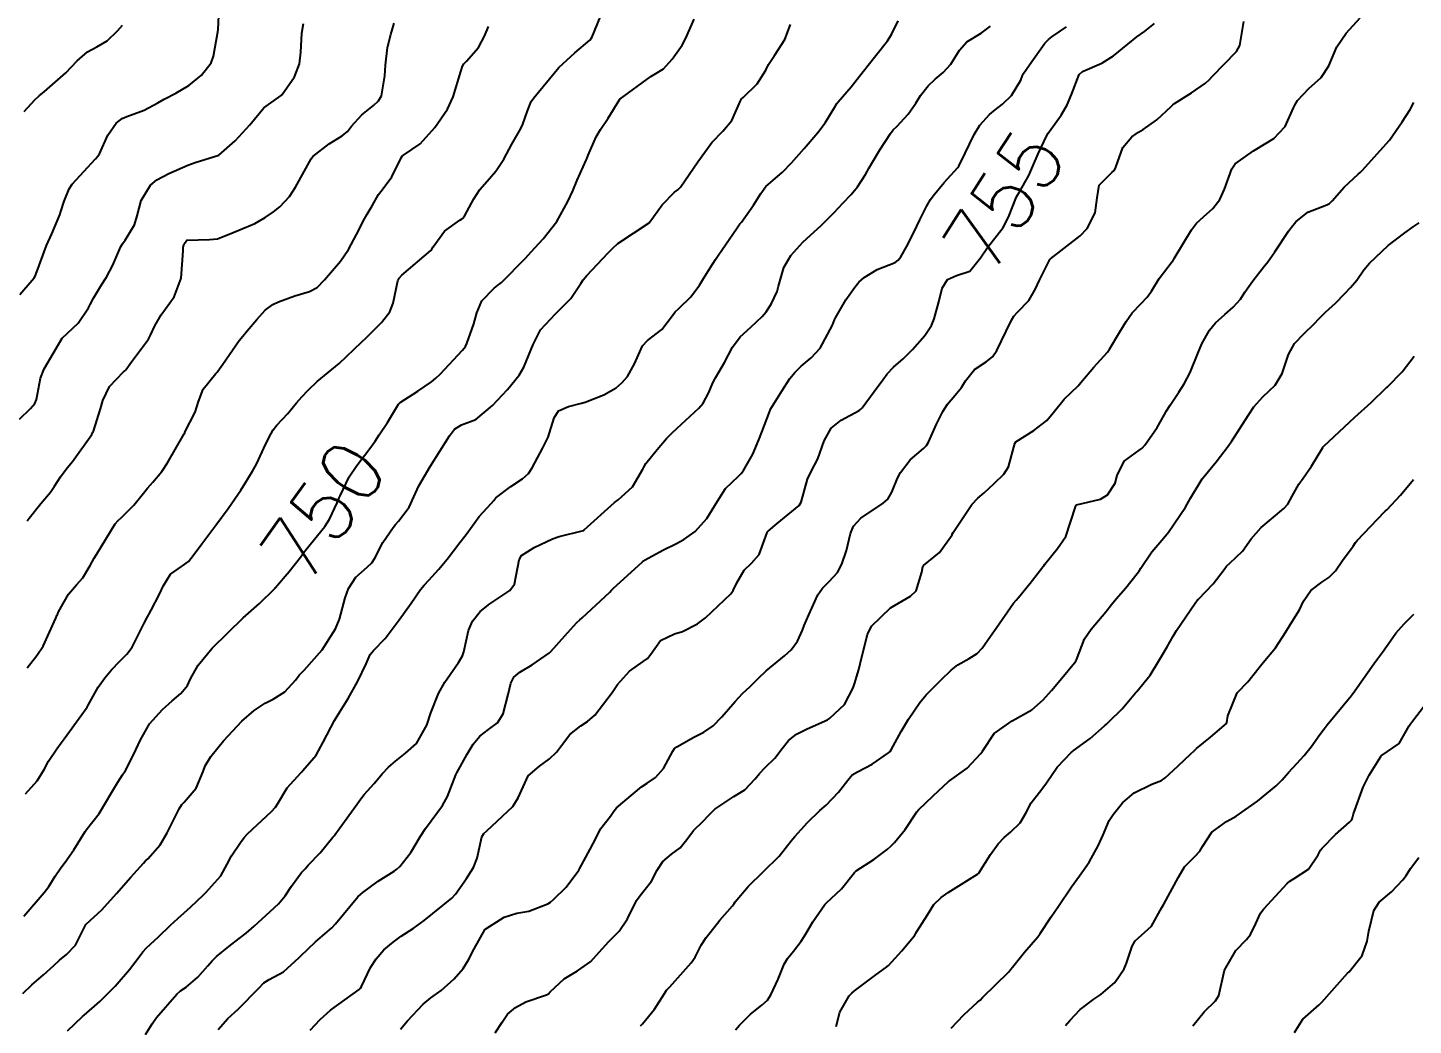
# Model space of a CAD drawing. Header units: metres. Extents: x 318500 to 325275, y 7408834 to 7428799.
# Drawn here: x 321804.4 to 321894.4, y 7416047.2 to 7416112 of the extents above; entities that cross this region are included whole.
import ezdxf
from ezdxf.enums import TextEntityAlignment as Align

# ---------------------------------------------------------------- set-up
doc = ezdxf.new("R2010")
doc.units = ezdxf.units.M
doc.header["$MEASUREMENT"] = 0
for name, color, linetype in [('Cotas', 45, 'Continuous'), ('Curvas de Nivel 1m', 11, 'Continuous'), ('Curvas de Nivel 5m', 15, 'Continuous')]:
    doc.layers.add(name, color=color, linetype=linetype)
doc.styles.add('Style-STANDARD', font='STANDARD.shx')

msp = doc.modelspace()

# ---------------------------------------------------------------- linework, layer by layer
at = {"layer": 'Curvas de Nivel 1m', "flags": 128}
for points, elevation in [([(321804.226, 7416062.258), (321804.998, 7416063.089), (321805.44, 7416063.842), (321805.721, 7416064.375), (321806.27, 7416065.18), (321806.547, 7416065.555), (321806.741, 7416065.823), (321807.884, 7416067.395), (321808.178, 7416067.802), (321808.228, 7416067.874), (321808.303, 7416068.002), (321808.947, 7416069.168), (321809.375, 7416069.79), (321809.815, 7416070.308), (321810.346, 7416070.846), (321810.816, 7416071.31), (321811.152, 7416071.768), (321811.948, 7416073.329), (321812.156, 7416073.753), (321812.236, 7416073.898), (321812.386, 7416074.177), (321812.929, 7416075.216), (321813.174, 7416075.739), (321813.64, 7416076.514), (321814.43, 7416077.059), (321814.81, 7416077.34), (321815.112, 7416077.713), (321815.679, 7416078.476), (321816.458, 7416079.524), (321816.593, 7416079.698), (321817.395, 7416080.768), (321818.021, 7416081.677), (321818.211, 7416081.958), (321818.501, 7416082.413), (321818.979, 7416083.197), (321819.232, 7416083.659), (321819.845, 7416084.962), (321820.188, 7416085.645), (321820.317, 7416085.87), (321820.548, 7416086.173), (321821.263, 7416086.93), (321821.84, 7416087.627), (321822.171, 7416088.029), (321822.583, 7416088.462), (321823.176, 7416089.027), (321823.887, 7416089.601), (321824.606, 7416090.196), (321826.057, 7416091.568), (321826.347, 7416091.841), (321826.628, 7416092.101), (321827.349, 7416092.843), (321827.889, 7416093.548), (321828.11, 7416094.094), (321828.406, 7416095.543), (321828.497, 7416095.727), (321828.684, 7416095.918), (321830.548, 7416097.512), (321830.616, 7416097.596), (321830.704, 7416097.76), (321831.454, 7416098.764), (321832.447, 7416099.484), (321832.614, 7416099.599), (321832.734, 7416099.757), (321833.346, 7416100.879), (321833.737, 7416101.47), (321834.214, 7416102.017), (321834.772, 7416102.671), (321835.29, 7416103.452), (321835.828, 7416104.411), (321836.398, 7416105.436), (321836.526, 7416105.723), (321836.827, 7416106.581), (321837.082, 7416107.181), (321837.236, 7416107.424), (321838.86, 7416109.4), (321839.916, 7416110.348), (321840.887, 7416111.18), (321840.978, 7416111.289), (321841.027, 7416111.378), (321841.582, 7416112.698)], 749), ([(321806.961, 7416046.881), (321807.936, 7416047.802), (321808.041, 7416047.893), (321809.07, 7416048.77), (321810.06, 7416049.78), (321810.985, 7416050.858), (321811.682, 7416051.756), (321811.856, 7416051.991), (321812.098, 7416052.255), (321812.873, 7416052.975), (321813.651, 7416053.727), (321814.124, 7416054.162), (321814.949, 7416054.895), (321815.804, 7416055.703), (321815.97, 7416055.875), (321816.145, 7416056.063), (321816.913, 7416056.934), (321817.337, 7416057.682), (321817.622, 7416058.234), (321818.191, 7416059.086), (321818.438, 7416059.425), (321818.652, 7416059.663), (321820.215, 7416061.11), (321820.466, 7416061.389), (321820.615, 7416061.636), (321821.221, 7416062.645), (321822.11, 7416063.621), (321822.18, 7416063.692), (321822.252, 7416063.76), (321823.109, 7416064.766), (321823.557, 7416065.601), (321824.294, 7416067.008), (321824.656, 7416067.585), (321825.184, 7416068.448), (321825.817, 7416069.568), (321826.347, 7416070.697), (321826.622, 7416071.292), (321826.841, 7416071.555), (321827.589, 7416072.327), (321828.378, 7416073.375), (321828.494, 7416073.538), (321829.286, 7416074.637), (321829.888, 7416075.518), (321830.121, 7416075.808), (321830.419, 7416076.119), (321831.083, 7416076.847), (321831.61, 7416077.492), (321832.451, 7416078.578), (321832.855, 7416079.077), (321833.131, 7416079.473), (321833.687, 7416080.253), (321834.485, 7416081.103), (321834.644, 7416081.301), (321834.787, 7416081.456), (321835.743, 7416082.2), (321836.509, 7416082.692), (321836.901, 7416083.037), (321837.136, 7416083.421), (321837.833, 7416084.71), (321838.179, 7416085.405), (321838.271, 7416085.677), (321838.559, 7416086.665), (321838.844, 7416087.12), (321839.496, 7416087.391), (321840.35, 7416087.606), (321840.574, 7416087.675), (321841.785, 7416088.159), (321842.589, 7416088.605), (321842.991, 7416088.947), (321843.322, 7416089.339), (321843.778, 7416090.167), (321844.313, 7416091.325), (321844.634, 7416091.68), (321845.549, 7416092.402), (321846.246, 7416093.304), (321846.426, 7416093.529), (321846.657, 7416093.747), (321847.446, 7416094.51), (321848.008, 7416095.28), (321848.265, 7416095.698), (321848.697, 7416096.386), (321849.043, 7416096.927), (321849.265, 7416097.262), (321850.403, 7416098.921), (321850.635, 7416099.241), (321850.677, 7416099.294), (321850.732, 7416099.363), (321851.522, 7416100.459), (321851.993, 7416101.228), (321852.32, 7416101.671), (321852.773, 7416102.071), (321853.395, 7416102.597), (321853.985, 7416103.202), (321854.799, 7416104.139), (321855.694, 7416105.177), (321856.174, 7416105.815), (321856.836, 7416106.904), (321856.933, 7416107.064), (321857.005, 7416107.158), (321857.856, 7416108.149), (321858.637, 7416109.142), (321858.735, 7416109.278), (321858.873, 7416109.45), (321860.218, 7416111.12), (321860.484, 7416111.529), (321860.91, 7416112.42)], 752), ([(321828.591, 7416046.973), (321829.039, 7416047.525), (321830.057, 7416048.611), (321830.561, 7416049.004), (321831.223, 7416049.493), (321832.078, 7416050.243), (321832.647, 7416050.911), (321832.995, 7416051.471), (321833.382, 7416052.186), (321834.086, 7416053.46), (321834.1, 7416053.481), (321834.121, 7416053.5), (321835.327, 7416054.247), (321836.136, 7416054.504), (321836.913, 7416054.643), (321838.146, 7416055.105), (321838.325, 7416055.22), (321838.53, 7416055.396), (321839.341, 7416056.206), (321840.169, 7416057.305), (321840.211, 7416057.379), (321840.9, 7416058.658), (321841.27, 7416059.364), (321841.577, 7416059.992), (321842.222, 7416060.815), (321842.439, 7416061.134), (321842.617, 7416061.344), (321844.244, 7416062.712), (321844.607, 7416062.955), (321845.141, 7416063.311), (321845.659, 7416063.906), (321846.276, 7416065.032), (321846.391, 7416065.186), (321846.523, 7416065.296), (321847.642, 7416065.928), (321848.295, 7416066.251), (321848.889, 7416066.674), (321849.452, 7416067.253), (321850.32, 7416068.253), (321850.802, 7416068.758), (321851.306, 7416069.23), (321851.825, 7416069.738), (321852.345, 7416070.234), (321853.516, 7416071.203), (321853.967, 7416071.595), (321854.375, 7416072.159), (321854.686, 7416072.885), (321854.8, 7416073.184), (321855.096, 7416073.879), (321855.698, 7416075.171), (321855.984, 7416075.599), (321856.423, 7416076.03), (321856.961, 7416076.625), (321857.255, 7416077.152), (321857.546, 7416078.056), (321857.807, 7416079.147), (321857.996, 7416079.624), (321858.48, 7416080.155), (321859.941, 7416081.118), (321860.237, 7416081.371), (321860.501, 7416081.832), (321860.872, 7416082.748), (321861.052, 7416083.102), (321861.689, 7416083.936), (321862.544, 7416084.669), (321862.756, 7416084.869), (321862.882, 7416085.077), (321863.393, 7416086.24), (321863.81, 7416087.068), (321864.106, 7416087.536), (321864.586, 7416088.111), (321865.017, 7416088.63), (321865.272, 7416089.05), (321865.868, 7416089.785), (321866.619, 7416090.293), (321867.039, 7416090.608), (321867.308, 7416091.02), (321867.924, 7416092.292), (321868.268, 7416093.006), (321868.41, 7416093.248), (321868.658, 7416093.526), (321869.387, 7416094.275), (321869.806, 7416094.989), (321870.082, 7416095.593), (321870.708, 7416096.853), (321870.753, 7416096.935), (321870.802, 7416096.979), (321872.725, 7416098.478), (321873.179, 7416098.943), (321873.707, 7416099.974), (321873.838, 7416100.934), (321873.95, 7416101.754), (321874.785, 7416102.591), (321874.966, 7416102.74), (321875.034, 7416102.918), (321875.501, 7416104.215), (321876.073, 7416104.907), (321876.522, 7416105.197), (321876.817, 7416105.372), (321877.706, 7416106.008), (321878.627, 7416106.873), (321878.738, 7416106.975), (321878.843, 7416107.054), (321879.949, 7416107.763), (321880.863, 7416108.38), (321881.107, 7416108.606), (321881.323, 7416108.843), (321882.886, 7416110.445), (321883.095, 7416110.817), (321883.355, 7416112.372)], 756), ([(321834.73, 7416046.749), (321835.186, 7416047.443), (321835.541, 7416047.944), (321836.054, 7416048.391), (321836.731, 7416048.749), (321838.067, 7416049.21), (321838.191, 7416049.276), (321838.303, 7416049.398), (321839.213, 7416050.255), (321840.084, 7416050.759), (321840.944, 7416051.367), (321841.484, 7416051.975), (321842.11, 7416052.678), (321842.454, 7416053.006), (321842.78, 7416053.34), (321843.32, 7416054.145), (321843.916, 7416055.324), (321844.153, 7416055.655), (321844.882, 7416056.594), (321845.259, 7416057.309), (321845.62, 7416057.864), (321846.186, 7416058.337), (321846.739, 7416058.745), (321847.176, 7416059.285), (321847.608, 7416059.88), (321848.218, 7416060.463), (321848.621, 7416060.867), (321849.006, 7416061.258), (321850.238, 7416062.088), (321850.953, 7416062.523), (321851.627, 7416063.226), (321851.894, 7416063.585), (321852.261, 7416063.959), (321852.904, 7416064.577), (321853.366, 7416065.204), (321853.777, 7416065.708), (321854.294, 7416066.12), (321854.998, 7416066.481), (321856.308, 7416067.06), (321856.373, 7416067.095), (321856.466, 7416067.158), (321857.417, 7416068.051), (321857.992, 7416069.143), (321858.074, 7416069.403), (321858.348, 7416070.33), (321858.554, 7416071.137), (321858.911, 7416072.603), (321859.176, 7416073.128), (321860.402, 7416074.321), (321861.701, 7416075.091), (321862.077, 7416075.423), (321862.434, 7416076.649), (321862.503, 7416077.016), (321862.558, 7416077.079), (321863.597, 7416077.924), (321864.408, 7416079.061), (321864.424, 7416079.106), (321864.472, 7416079.216), (321865.69, 7416081.042), (321866.083, 7416081.449), (321866.501, 7416081.789), (321867.137, 7416082.394), (321867.777, 7416083.011), (321868.066, 7416083.468), (321868.477, 7416085.001), (321868.551, 7416085.11), (321869.718, 7416085.828), (321870.565, 7416086.496), (321870.969, 7416086.974), (321871.681, 7416087.866), (321872.597, 7416088.746), (321872.693, 7416088.854), (321872.762, 7416088.948), (321873.605, 7416089.945), (321874.497, 7416090.922), (321874.632, 7416091.107), (321875.311, 7416092.246), (321875.719, 7416092.909), (321876.101, 7416093.463), (321876.667, 7416094.056), (321877.077, 7416094.491), (321877.35, 7416094.89), (321877.865, 7416095.71), (321878.709, 7416096.796), (321878.742, 7416096.837), (321878.764, 7416096.869), (321878.836, 7416096.993), (321879.968, 7416098.851), (321880.29, 7416099.293), (321880.743, 7416099.712), (321881.336, 7416100.25), (321881.795, 7416100.83), (321882.107, 7416101.49), (321882.573, 7416102.822), (321882.793, 7416103.144), (321883.989, 7416103.989), (321884.807, 7416104.484), (321885.3, 7416104.785), (321886.041, 7416105.558), (321886.571, 7416106.773), (321886.659, 7416106.956), (321886.847, 7416107.248), (321887.577, 7416108.042), (321888.374, 7416108.747), (321888.878, 7416109.508), (321889.401, 7416110.732), (321890.001, 7416111.626), (321890.919, 7416112.611)], 757), ([(321803.842, 7416086.575), (321804.561, 7416087.269), (321804.836, 7416087.586), (321804.954, 7416087.854), (321805.211, 7416089.23), (321805.438, 7416089.847), (321806.62, 7416091.83), (321807.654, 7416092.796), (321808.326, 7416093.805), (321808.438, 7416094.019), (321808.66, 7416094.436), (321809.168, 7416095.3), (321809.492, 7416095.792), (321809.916, 7416096.559), (321810.423, 7416097.783), (321810.525, 7416097.959), (321810.706, 7416098.195), (321811.308, 7416099.184), (321811.475, 7416099.769), (321811.747, 7416100.763), (321812.345, 7416101.756), (321812.764, 7416102.114), (321813.543, 7416102.514), (321814.773, 7416103.063), (321815.256, 7416103.235), (321816.78, 7416103.7), (321817.84, 7416104.639), (321818.81, 7416105.67), (321819.709, 7416106.774), (321820.839, 7416107.589), (321820.866, 7416107.613), (321820.893, 7416107.639), (321821.695, 7416108.788), (321822.037, 7416109.628), (321822.116, 7416110.383), (321822.172, 7416111.627), (321822.279, 7416112.247)], 746), ([(321804.054, 7416049.302), (321804.651, 7416049.851), (321805.41, 7416050.499), (321806.079, 7416051.121), (321806.45, 7416051.459), (321806.906, 7416051.818), (321807.48, 7416052.429), (321808.118, 7416053.695), (321808.155, 7416053.764), (321808.183, 7416053.799), (321809.198, 7416054.72), (321810.14, 7416055.78), (321811.083, 7416056.839), (321811.888, 7416057.754), (321812.028, 7416057.897), (321812.174, 7416058.037), (321812.979, 7416058.947), (321813.427, 7416059.732), (321814.216, 7416061.291), (321814.385, 7416061.552), (321814.544, 7416061.717), (321815.324, 7416062.619), (321815.769, 7416063.705), (321815.897, 7416064.062), (321816.265, 7416064.672), (321816.719, 7416065.248), (321817.088, 7416065.688), (321818.293, 7416066.97), (321819.083, 7416067.658), (321819.809, 7416068.146), (321820.311, 7416068.398), (321821.086, 7416068.865), (321821.765, 7416069.626), (321822.011, 7416069.947), (321822.34, 7416070.287), (321823.492, 7416071.603), (321824.374, 7416072.965), (321824.618, 7416073.586), (321824.999, 7416074.984), (321825.207, 7416075.578), (321825.68, 7416076.313), (321826.431, 7416076.97), (321826.734, 7416077.258), (321826.915, 7416077.555), (321827.438, 7416078.562), (321828.108, 7416079.544), (321828.27, 7416079.735), (321828.466, 7416079.949), (321829.146, 7416080.864), (321829.461, 7416081.525), (321829.77, 7416082.252), (321830.52, 7416083.51), (321831.764, 7416085.492), (321832.101, 7416085.932), (321832.551, 7416086.208), (321833.475, 7416086.552), (321834.57, 7416087.46), (321835.54, 7416088.491), (321836.302, 7416089.434), (321836.605, 7416089.944), (321837.205, 7416091.421), (321837.673, 7416092.376), (321838.65, 7416093.4), (321839.65, 7416094.405), (321840.304, 7416095.384), (321840.45, 7416095.614), (321840.685, 7416095.901), (321842.078, 7416097.359), (321842.379, 7416097.681), (321842.709, 7416097.973), (321844.73, 7416099.32), (321845.58, 7416100.48), (321846.383, 7416101.304), (321846.6, 7416101.464), (321846.763, 7416101.63), (321847.895, 7416103.283), (321848.803, 7416104.535), (321849.513, 7416105.259), (321850.109, 7416105.962), (321850.659, 7416107.243), (321850.726, 7416107.357), (321850.843, 7416107.457), (321851.751, 7416108.337), (321852.306, 7416109.226), (321852.496, 7416109.602), (321852.88, 7416110.176), (321853.543, 7416111.21), (321853.911, 7416112.198)], 751), ([(321804.155, 7416106.532), (321804.831, 7416107.288), (321805.131, 7416107.56), (321805.478, 7416107.85), (321806.852, 7416109.047), (321807.593, 7416109.819), (321808.26, 7416110.418), (321808.874, 7416110.732), (321809.54, 7416111.133), (321810.201, 7416111.787), (321810.534, 7416112.145)], 744), ([(321804.338, 7416070.422), (321804.972, 7416071.23), (321805.382, 7416071.845), (321806.2, 7416073.654), (321806.277, 7416073.832), (321806.308, 7416073.904), (321806.384, 7416074.068), (321807.016, 7416075.206), (321807.552, 7416075.813), (321807.956, 7416076.268), (321808.429, 7416077.085), (321808.688, 7416077.546), (321808.846, 7416077.796), (321809.45, 7416078.79), (321810.061, 7416079.784), (321810.251, 7416079.994), (321810.466, 7416080.195), (321811.26, 7416080.986), (321811.903, 7416081.759), (321812.161, 7416082.089), (321812.501, 7416082.48), (321813.08, 7416083.173), (321813.454, 7416083.736), (321814.539, 7416085.624), (321814.574, 7416085.685), (321814.592, 7416085.719), (321815.251, 7416087.021), (321815.479, 7416087.711), (321815.767, 7416088.524), (321816.598, 7416089.537), (321816.677, 7416089.621), (321816.732, 7416089.698), (321817.052, 7416090.141), (321818.114, 7416091.678), (321818.339, 7416091.96), (321818.629, 7416092.301), (321819.25, 7416093.051), (321819.808, 7416093.653), (321820.289, 7416094.012), (321820.658, 7416094.189), (321821.726, 7416094.567), (321822.668, 7416094.853), (321823.172, 7416095.113), (321823.651, 7416095.605), (321824.692, 7416096.828), (321825.221, 7416097.582), (321825.722, 7416098.568), (321826.259, 7416099.567), (321826.43, 7416099.869), (321826.743, 7416100.422), (321827.163, 7416101.147), (321827.471, 7416101.553), (321828.014, 7416102.301), (321828.634, 7416103.541), (321828.689, 7416103.634), (321828.783, 7416103.71), (321829.869, 7416104.449), (321830.81, 7416105.51), (321831.64, 7416106.686), (321832.005, 7416107.493), (321832.502, 7416109.131), (321832.606, 7416109.484), (321832.703, 7416109.642), (321832.865, 7416109.808), (321833.652, 7416110.698), (321834.062, 7416111.468), (321834.306, 7416112.058)], 748), ([(321804.345, 7416079.978), (321804.464, 7416080.145), (321805.239, 7416081.088), (321805.851, 7416081.84), (321806.117, 7416082.214), (321806.505, 7416082.826), (321806.933, 7416083.405), (321807.283, 7416083.819), (321808.538, 7416085.571), (321808.612, 7416085.727), (321808.64, 7416085.799), (321809.112, 7416087.244), (321809.25, 7416087.793), (321809.68, 7416088.693), (321810.598, 7416089.639), (321810.676, 7416089.702), (321810.741, 7416089.778), (321811.122, 7416090.289), (321812.216, 7416091.756), (321812.36, 7416092.018), (321812.633, 7416092.622), (321813.036, 7416093.352), (321813.327, 7416093.74), (321813.891, 7416094.502), (321814.343, 7416095.725), (321814.463, 7416097.489), (321814.481, 7416097.723), (321814.527, 7416097.899), (321814.707, 7416098.194), (321816.177, 7416098.236), (321816.709, 7416098.283), (321817.711, 7416098.689), (321818.721, 7416099.099), (321819.126, 7416099.262), (321819.795, 7416099.654), (321820.344, 7416100.037), (321820.741, 7416100.349), (321821.369, 7416101.015), (321821.767, 7416101.63), (321822.779, 7416103.477), (321822.887, 7416103.618), (321823.954, 7416104.441), (321824.8, 7416104.954), (321825.147, 7416105.243), (321825.414, 7416105.581), (321826.066, 7416106.326), (321826.83, 7416106.923), (321827.168, 7416107.224), (321827.344, 7416107.555), (321827.559, 7416108.847), (321827.611, 7416109.552), (321827.741, 7416110.688), (321827.968, 7416111.549), (321828.177, 7416112.271)], 747), ([(321812.023, 7416046.644), (321812.459, 7416047.318), (321812.748, 7416047.739), (321814.055, 7416049.251), (321814.309, 7416049.466), (321814.671, 7416049.714), (321815.429, 7416050.347), (321816.081, 7416051.081), (321816.362, 7416051.42), (321816.637, 7416051.692), (321817.43, 7416052.35), (321818.108, 7416052.869), (321818.563, 7416053.214), (321819.076, 7416053.656), (321820.13, 7416054.622), (321820.658, 7416055.111), (321821.099, 7416055.63), (321821.513, 7416056.263), (321822.163, 7416057.138), (321822.387, 7416057.396), (321822.598, 7416057.614), (321823.368, 7416058.417), (321824.198, 7416059.438), (321824.269, 7416059.519), (321824.327, 7416059.588), (321824.605, 7416059.985), (321825.752, 7416061.567), (321825.945, 7416061.843), (321826.23, 7416062.215), (321826.876, 7416062.918), (321827.405, 7416063.548), (321827.818, 7416063.983), (321828.262, 7416064.367), (321828.909, 7416064.892), (321829.619, 7416065.52), (321830.292, 7416066.707), (321830.56, 7416067.506), (321831.057, 7416068.761), (321831.462, 7416069.493), (321831.822, 7416070.003), (321832.349, 7416070.772), (321832.615, 7416071.218), (321832.706, 7416071.477), (321833.001, 7416072.847), (321833.269, 7416073.471), (321833.769, 7416074.087), (321834.397, 7416074.589), (321835.692, 7416075.441), (321835.986, 7416075.867), (321836.292, 7416077.432), (321836.443, 7416077.724), (321837.276, 7416078.241), (321838.461, 7416078.81), (321838.892, 7416078.967), (321840.469, 7416079.338), (321840.496, 7416079.353), (321840.524, 7416079.379), (321842.488, 7416081.174), (321842.715, 7416081.347), (321843.649, 7416082.187), (321844.321, 7416083.323), (321844.383, 7416083.461), (321844.526, 7416083.692), (321845.259, 7416084.593), (321845.861, 7416085.307), (321846.201, 7416085.656), (321846.557, 7416085.993), (321847.964, 7416087.279), (321848.245, 7416087.605), (321848.585, 7416088.252), (321848.89, 7416088.971), (321849.05, 7416089.263), (321849.62, 7416090.25), (321850.14, 7416091.247), (321850.637, 7416091.909), (321851.338, 7416092.539), (321852.077, 7416093.226), (321852.339, 7416093.539), (321852.662, 7416094.035), (321853.04, 7416094.849), (321853.136, 7416095.213), (321853.486, 7416096.421), (321853.937, 7416097.202), (321854.719, 7416098.062), (321855.922, 7416099.172), (321856.336, 7416099.566), (321856.742, 7416099.976), (321857.32, 7416100.586), (321857.851, 7416101.149), (321858.267, 7416101.646), (321858.78, 7416102.447), (321859.033, 7416102.89), (321859.173, 7416103.134), (321859.727, 7416104.054), (321860.399, 7416105.116), (321860.584, 7416105.343), (321860.817, 7416105.57), (321861.565, 7416106.363), (321862.051, 7416107.092), (321862.352, 7416107.583), (321862.857, 7416108.205), (321863.309, 7416108.63), (321863.821, 7416109.07), (321864.318, 7416109.623), (321864.885, 7416110.531), (321865.372, 7416111.053), (321866.308, 7416111.63), (321866.906, 7416112.075)], 753), ([(321816.755, 7416046.963), (321817.374, 7416047.68), (321818.046, 7416048.274), (321819.389, 7416049.65), (321819.722, 7416049.988), (321820.068, 7416050.198), (321820.997, 7416050.71), (321821.999, 7416051.621), (321822.041, 7416051.67), (321822.092, 7416051.726), (321823.063, 7416052.648), (321824.119, 7416053.547), (321824.143, 7416053.566), (321824.16, 7416053.589), (321824.358, 7416053.823), (321825.826, 7416055.565), (321825.981, 7416055.724), (321826.145, 7416055.861), (321827.127, 7416056.579), (321828.166, 7416057.245), (321828.347, 7416057.358), (321828.55, 7416057.534), (321829.265, 7416058.443), (321829.892, 7416059.515), (321830.205, 7416060.013), (321831.321, 7416061.493), (321831.642, 7416062.076), (321832.173, 7416063.481), (321832.2, 7416063.532), (321832.252, 7416063.615), (321832.919, 7416064.825), (321833.306, 7416065.47), (321833.744, 7416066.007), (321834.294, 7416066.422), (321834.889, 7416066.863), (321835.252, 7416067.446), (321835.579, 7416068.697), (321835.76, 7416069.439), (321835.951, 7416069.82), (321836.341, 7416070.146), (321837.135, 7416070.631), (321838.262, 7416071.401), (321838.314, 7416071.448), (321838.361, 7416071.493), (321839.266, 7416072.502), (321840.039, 7416073.384), (321840.225, 7416073.548), (321840.393, 7416073.685), (321842.174, 7416075.354), (321842.292, 7416075.471), (321842.414, 7416075.594), (321843.329, 7416076.434), (321844.31, 7416077.322), (321844.384, 7416077.378), (321844.441, 7416077.41), (321845.675, 7416078.084), (321846.458, 7416078.485), (321846.991, 7416078.763), (321847.73, 7416079.281), (321848.479, 7416080.126), (321849.171, 7416081.26), (321849.691, 7416082.063), (321850.514, 7416082.854), (321850.72, 7416083.035), (321850.87, 7416083.237), (321851.462, 7416084.305), (321851.865, 7416085.227), (321852.054, 7416085.726), (321852.569, 7416087.094), (321852.626, 7416087.219), (321853.365, 7416088.431), (321853.873, 7416089.201), (321854.199, 7416089.603), (321854.612, 7416090.013), (321855.247, 7416090.554), (321855.836, 7416091.172), (321856.645, 7416092.667), (321856.778, 7416093.029), (321856.836, 7416093.158), (321857.505, 7416094.314), (321858.09, 7416095.146), (321858.36, 7416095.468), (321858.689, 7416095.769), (321859.548, 7416096.276), (321860.704, 7416096.74), (321860.918, 7416096.896), (321861.073, 7416097.105), (321861.532, 7416097.912), (321862.115, 7416099.089), (321862.315, 7416099.507), (321862.749, 7416100.378), (321863, 7416100.834), (321863.17, 7416101.076), (321863.902, 7416101.94), (321864.788, 7416102.913), (321864.847, 7416103.001), (321864.879, 7416103.059), (321864.952, 7416103.218), (321865.841, 7416105.045), (321866.213, 7416105.645), (321866.83, 7416106.343), (321867.202, 7416106.657), (321867.679, 7416107.017), (321868.268, 7416107.589), (321868.864, 7416108.57), (321868.989, 7416108.877), (321869.054, 7416108.998), (321869.445, 7416109.564), (321870.435, 7416110.987), (321870.662, 7416111.215), (321870.896, 7416111.384), (321871.835, 7416112.037)], 754), ([(321844.171, 7416047.186), (321844.309, 7416047.317), (321845.093, 7416048.271), (321845.723, 7416049.303), (321845.868, 7416049.506), (321846.074, 7416049.731), (321847.463, 7416051.279), (321847.717, 7416051.655), (321848.107, 7416052.425), (321848.441, 7416052.94), (321848.701, 7416053.261), (321849.329, 7416054.055), (321850.146, 7416054.988), (321850.256, 7416055.131), (321850.328, 7416055.238), (321851.157, 7416056.233), (321852.17, 7416057.22), (321853.18, 7416058.21), (321853.953, 7416059.194), (321854.064, 7416059.331), (321854.205, 7416059.494), (321855.011, 7416060.385), (321855.826, 7416061.166), (321856.234, 7416061.523), (321857.039, 7416062.355), (321857.634, 7416063.146), (321857.92, 7416063.479), (321858.258, 7416063.693), (321859.214, 7416064.178), (321860.277, 7416064.913), (321860.38, 7416065.007), (321860.459, 7416065.107), (321861.096, 7416066.3), (321861.571, 7416067.091), (321862.321, 7416068.193), (321862.729, 7416068.673), (321863.124, 7416069.072), (321863.72, 7416069.685), (321864.348, 7416070.283), (321864.786, 7416070.621), (321865.525, 7416071.043), (321866.043, 7416071.356), (321866.37, 7416071.701), (321866.91, 7416072.494), (321867.263, 7416073.017), (321868.406, 7416074.624), (321868.574, 7416074.833), (321868.718, 7416074.997), (321869.478, 7416075.935), (321870.296, 7416076.981), (321870.363, 7416077.059), (321870.443, 7416077.161), (321871.253, 7416078.173), (321871.79, 7416078.96), (321872.421, 7416080.883), (321872.446, 7416080.951), (321872.461, 7416080.98), (321872.491, 7416081.003), (321874.039, 7416081.385), (321874.501, 7416081.661), (321875.002, 7416082.426), (321875.14, 7416082.914), (321875.588, 7416083.855), (321876.545, 7416084.545), (321876.755, 7416084.689), (321876.924, 7416084.894), (321877.719, 7416086.04), (321878.212, 7416086.875), (321878.338, 7416087.109), (321878.579, 7416087.475), (321879.135, 7416088.319), (321879.479, 7416088.857), (321879.867, 7416089.595), (321880.37, 7416090.844), (321880.636, 7416091.467), (321881.123, 7416092.358), (321881.524, 7416092.831), (321882.127, 7416093.356), (321882.665, 7416093.845), (321883.129, 7416094.357), (321883.431, 7416094.809), (321883.936, 7416095.557), (321884.706, 7416096.515), (321884.83, 7416096.667), (321884.919, 7416096.787), (321885.366, 7416097.429), (321886.253, 7416098.767), (321886.455, 7416099.044), (321886.739, 7416099.39), (321887.51, 7416099.997), (321888.756, 7416100.491), (321888.923, 7416100.572), (321889.086, 7416100.735), (321889.869, 7416101.628), (321890.786, 7416102.465), (321890.918, 7416102.578), (321891.035, 7416102.708), (321892.81, 7416104.69), (321893.634, 7416105.871), (321894.161, 7416106.67), (321894.389, 7416107.125)], 758), ([(321850.345, 7416046.927), (321850.598, 7416047.234), (321851.321, 7416047.958), (321852.06, 7416048.531), (321852.417, 7416048.863), (321852.632, 7416049.212), (321853.108, 7416050.233), (321853.511, 7416051.199), (321853.717, 7416051.574), (321854.103, 7416052.044), (321854.604, 7416052.691), (321854.91, 7416053.178), (321855.365, 7416053.938), (321856.149, 7416055.069), (321856.186, 7416055.123), (321856.226, 7416055.159), (321857.225, 7416056.084), (321858.073, 7416057.141), (321858.117, 7416057.195), (321858.172, 7416057.249), (321859.32, 7416057.986), (321860.193, 7416058.644), (321860.439, 7416058.863), (321860.679, 7416059.103), (321861.366, 7416059.94), (321862.126, 7416061.082), (321862.231, 7416061.21), (321863.18, 7416062.132), (321864.183, 7416063.061), (321864.22, 7416063.09), (321864.251, 7416063.109), (321865.389, 7416063.917), (321866.278, 7416064.881), (321866.341, 7416064.967), (321866.379, 7416065.029), (321867.145, 7416066.17), (321868.31, 7416067), (321869.594, 7416067.71), (321870.324, 7416068.345), (321870.86, 7416068.972), (321871.542, 7416069.762), (321872.357, 7416070.75), (321872.443, 7416070.864), (321872.49, 7416070.948), (321873.012, 7416072.309), (321873.441, 7416072.934), (321874.401, 7416074.061), (321874.772, 7416074.55), (321875.07, 7416074.913), (321875.693, 7416075.635), (321876.435, 7416076.55), (321876.576, 7416076.76), (321876.662, 7416076.897), (321877.378, 7416077.964), (321878.166, 7416078.875), (321878.474, 7416079.228), (321879.571, 7416080.854), (321879.901, 7416081.447), (321880.515, 7416082.486), (321880.656, 7416082.7), (321880.757, 7416082.838), (321881.551, 7416083.813), (321882.34, 7416084.822), (321882.426, 7416084.946), (321882.553, 7416085.132), (321883.627, 7416086.804), (321884.014, 7416087.363), (321884.588, 7416088.02), (321884.988, 7416088.39), (321885.389, 7416088.778), (321885.848, 7416089.535), (321886.246, 7416090.766), (321886.637, 7416091.474), (321887.272, 7416092.125), (321887.908, 7416092.747), (321888.264, 7416093.136), (321888.662, 7416093.516), (321889.308, 7416094.093), (321889.909, 7416094.722), (321890.285, 7416095.117), (321890.693, 7416095.597), (321891.152, 7416096.255), (321891.507, 7416096.698), (321892.722, 7416097.843), (321893.818, 7416098.674), (321894.353, 7416099.049), (321894.74, 7416099.312)], 759), ([(321864.354, 7416047.055), (321865.177, 7416047.919), (321866.065, 7416048.727), (321866.227, 7416048.868), (321866.388, 7416049.025), (321868.087, 7416050.71), (321868.223, 7416050.865), (321868.323, 7416050.998), (321869.12, 7416051.975), (321869.977, 7416052.981), (321870.038, 7416053.064), (321870.123, 7416053.192), (321870.838, 7416054.271), (321871.309, 7416054.963), (321872.163, 7416056.217), (321872.69, 7416056.942), (321873.305, 7416057.812), (321873.917, 7416058.924), (321874.01, 7416059.116), (321874.21, 7416059.589), (321874.621, 7416060.519), (321874.865, 7416060.914), (321875.484, 7416061.661), (321876.244, 7416062.312), (321877.39, 7416062.883), (321878.002, 7416063.125), (321878.256, 7416063.291), (321879.068, 7416064.058), (321879.909, 7416064.846), (321880.099, 7416065.027), (321880.285, 7416065.196), (321881.187, 7416065.941), (321882.227, 7416066.821), (321882.256, 7416066.875), (321882.315, 7416067.325), (321882.931, 7416068.811), (321883.613, 7416069.529), (321884.355, 7416070.448), (321884.614, 7416070.786), (321885.412, 7416071.737), (321886.085, 7416072.765), (321886.395, 7416073.257), (321886.972, 7416074.187), (321887.237, 7416074.752), (321887.709, 7416075.459), (321888.429, 7416075.99), (321888.882, 7416076.285), (321889.312, 7416076.727), (321889.774, 7416077.396), (321890.464, 7416078.34), (321890.608, 7416078.568), (321890.71, 7416078.706), (321892.489, 7416080.565), (321892.554, 7416080.615), (321892.643, 7416080.678), (321893.539, 7416081.635), (321894.38, 7416082.661)], 761), ([(321871.775, 7416047.223), (321872.049, 7416047.549), (321872.734, 7416048.266), (321873.607, 7416048.927), (321874.073, 7416049.233), (321874.977, 7416050.015), (321875.578, 7416050.905), (321875.731, 7416051.268), (321876.112, 7416052.366), (321876.298, 7416052.716), (321876.501, 7416052.894), (321877.354, 7416053.659), (321878.037, 7416054.872), (321878.152, 7416055.092), (321879.105, 7416056.856), (321879.511, 7416057.519), (321880.191, 7416058.212), (321880.494, 7416058.539), (321880.664, 7416058.835), (321881.274, 7416059.77), (321882.225, 7416060.455), (321882.464, 7416060.579), (321882.865, 7416060.81), (321884.24, 7416061.774), (321885.445, 7416062.772), (321885.855, 7416063.167), (321886.263, 7416063.64), (321886.795, 7416064.232), (321887.279, 7416064.75), (321887.72, 7416065.315), (321888.301, 7416066.109), (321888.564, 7416066.479), (321888.758, 7416066.733), (321890.329, 7416068.613), (321890.402, 7416068.709), (321890.572, 7416068.945), (321891.799, 7416070.688), (321892.04, 7416071.01), (321892.372, 7416071.451), (321892.873, 7416072.184), (321893.226, 7416072.672), (321893.772, 7416073.291), (321894.403, 7416073.912)], 762), ([(321880.045, 7416047.195), (321880.778, 7416048.114), (321881.511, 7416048.826), (321881.726, 7416049.171), (321882.09, 7416050.82), (321882.833, 7416052.085), (321883.529, 7416052.799), (321883.797, 7416053.123), (321884.136, 7416053.84), (321884.432, 7416054.499), (321884.647, 7416054.783), (321886.167, 7416056.434), (321886.338, 7416056.588), (321886.625, 7416056.755), (321887.553, 7416057.372), (321888.193, 7416058.295), (321888.342, 7416058.594), (321888.439, 7416058.736), (321889.318, 7416059.619), (321890.225, 7416060.408), (321890.368, 7416060.568), (321890.417, 7416060.707), (321890.485, 7416060.959), (321891.104, 7416062.697), (321891.489, 7416063.464), (321892.244, 7416064.681), (321892.257, 7416064.704), (321892.281, 7416064.722), (321893.435, 7416065.527), (321894.1, 7416066.662), (321894.177, 7416066.796), (321894.313, 7416066.98), (321895.594, 7416068.641)], 763), ([(321886.643, 7416046.754), (321887.179, 7416047.623), (321888.065, 7416048.411), (321888.247, 7416048.558), (321888.419, 7416048.735), (321890.089, 7416050.608), (321890.188, 7416050.709), (321891.042, 7416051.759), (321891.361, 7416052.691), (321891.478, 7416053.342), (321891.8, 7416054.685), (321892.155, 7416055.227), (321892.937, 7416055.897), (321893.69, 7416056.665), (321893.893, 7416056.944), (321894.181, 7416057.403), (321894.714, 7416058.13)], 764)]:
    msp.add_lwpolyline(points, dxfattribs=dict(at, elevation=elevation))
at = {"layer": 'Curvas de Nivel 5m', "flags": 128}
for points, elevation in [([(321803.874, 7416094.656), (321804.676, 7416095.604), (321804.79, 7416095.746), (321804.852, 7416095.857), (321804.961, 7416096.134), (321805.608, 7416097.846), (321805.941, 7416098.612), (321806.453, 7416099.834), (321806.525, 7416100.042), (321806.743, 7416100.723), (321807.061, 7416101.519), (321807.267, 7416101.822), (321808.777, 7416103.467), (321808.934, 7416103.643), (321809.035, 7416103.797), (321809.58, 7416105.01), (321810.124, 7416105.787), (321810.517, 7416106.08), (321810.816, 7416106.206), (321811.95, 7416106.636), (321812.83, 7416107.098), (321813.242, 7416107.335), (321813.99, 7416107.733), (321814.845, 7416108.231), (321815.659, 7416108.905), (321816.29, 7416109.706), (321816.448, 7416110.123), (321816.723, 7416111.702), (321816.737, 7416111.856), (321816.83, 7416113.701)], 745), ([(321804.124, 7416054.309), (321805.447, 7416055.84), (321805.743, 7416056.24), (321806.156, 7416056.91), (321806.531, 7416057.458), (321806.809, 7416057.82), (321807.376, 7416058.618), (321808.101, 7416059.801), (321808.201, 7416059.938), (321809.015, 7416060.988), (321809.499, 7416061.787), (321809.765, 7416062.246), (321810.239, 7416063.015), (321810.536, 7416063.486), (321810.72, 7416063.773), (321811.255, 7416064.775), (321811.696, 7416065.759), (321812.29, 7416066.787), (321813.139, 7416067.737), (321813.756, 7416068.28), (321814.316, 7416068.772), (321814.747, 7416069.293), (321814.953, 7416069.714), (321815.446, 7416070.606), (321816.36, 7416071.7), (321818.38, 7416073.67), (321819.435, 7416074.613), (321820.409, 7416075.557), (321820.447, 7416075.602), (321820.477, 7416075.639), (321821.363, 7416076.694), (321822.087, 7416077.624), (321822.237, 7416077.827), (321822.445, 7416078.095), (321823.665, 7416079.602), (321823.982, 7416080.083), (321824.483, 7416081.132), (321824.61, 7416081.466), (321824.66, 7416081.587), (321825.252, 7416082.836), (321825.757, 7416083.571), (321826.53, 7416084.581), (321826.937, 7416085.155), (321827.212, 7416085.553), (321827.74, 7416086.361), (321828.463, 7416087.541), (321828.512, 7416087.6), (321828.572, 7416087.647), (321829.711, 7416088.396), (321830.592, 7416088.997), (321830.877, 7416089.224), (321831.162, 7416089.502), (321832.616, 7416091.061), (321832.803, 7416091.293), (321832.904, 7416091.477), (321833.351, 7416092.761), (321833.546, 7416093.471), (321833.876, 7416094.253), (321834.674, 7416095.066), (321834.894, 7416095.239), (321835.143, 7416095.453), (321836.696, 7416097.028), (321837.082, 7416097.424), (321837.857, 7416098.269), (321838.73, 7416099.4), (321839.454, 7416100.689), (321839.777, 7416101.39), (321840.062, 7416102.093), (321840.644, 7416103.381), (321840.688, 7416103.475), (321840.785, 7416103.701), (321841.288, 7416104.887), (321841.57, 7416105.369), (321842.078, 7416106.104), (321842.84, 7416107.35), (321844.855, 7416108.815), (321845.174, 7416109), (321845.666, 7416109.312), (321846.235, 7416109.948), (321846.885, 7416110.841), (321847.118, 7416111.297), (321847.66, 7416112.537)], 750), ([(321822.729, 7416046.91), (321823.38, 7416047.6), (321824.046, 7416048.209), (321825.913, 7416049.562), (321825.987, 7416049.635), (321826.063, 7416049.756), (321826.649, 7416050.987), (321826.999, 7416051.551), (321827.512, 7416052.133), (321828.106, 7416052.635), (321828.636, 7416053.008), (321829.406, 7416053.521), (321830.125, 7416054.031), (321831.917, 7416055.483), (321832.153, 7416055.734), (321832.88, 7416056.756), (321833.335, 7416057.468), (321833.571, 7416058.074), (321833.88, 7416059.463), (321833.994, 7416059.67), (321834.204, 7416059.863), (321835.874, 7416061.435), (321836.236, 7416062.002), (321836.887, 7416063.42), (321837.615, 7416064.054), (321838.267, 7416064.534), (321838.708, 7416064.961), (321839.042, 7416065.392), (321839.58, 7416066.098), (321840.299, 7416066.667), (321840.731, 7416066.947), (321841.213, 7416067.366), (321842.325, 7416068.831), (321842.675, 7416069.345), (321843.464, 7416070.212), (321844.353, 7416070.849), (321844.628, 7416071.045), (321844.836, 7416071.315), (321845.48, 7416072.202), (321846.38, 7416072.633), (321846.893, 7416072.782), (321847.883, 7416073.278), (321848.394, 7416073.668), (321850.045, 7416075.245), (321850.197, 7416075.46), (321850.421, 7416075.948), (321850.896, 7416076.772), (321851.384, 7416077.231), (321851.876, 7416077.798), (321852.39, 7416079.221), (321852.423, 7416079.268), (321852.471, 7416079.301), (321853.055, 7416079.791), (321854.488, 7416080.97), (321854.604, 7416081.188), (321855.022, 7416082.672), (321855.265, 7416083.179), (321855.699, 7416084.006), (321856.105, 7416085.167), (321856.558, 7416085.998), (321857.213, 7416086.504), (321858.368, 7416087.142), (321858.492, 7416087.22), (321858.572, 7416087.3), (321859.358, 7416088.359), (321859.91, 7416089.12), (321860.2, 7416089.523), (321860.612, 7416089.942), (321861.228, 7416090.494), (321861.845, 7416091.092), (321862.639, 7416091.994), (321863.066, 7416092.655), (321863.239, 7416093.074), (321863.542, 7416094.196), (321863.76, 7416095.069), (321864.116, 7416095.638), (321864.693, 7416095.902), (321865.56, 7416096.185), (321866.256, 7416097.037), (321866.717, 7416097.705), (321867.727, 7416099.015), (321868.066, 7416099.684), (321868.601, 7416101.002), (321868.657, 7416101.107), (321868.764, 7416101.284), (321869.385, 7416102.389), (321869.644, 7416102.991), (321870.002, 7416103.784), (321870.566, 7416104.982), (321870.652, 7416105.142), (321870.816, 7416105.383), (321871.5, 7416106.3), (321871.88, 7416106.964), (321872.155, 7416107.655), (321872.663, 7416108.953), (321872.872, 7416109.13), (321874.136, 7416109.679), (321874.882, 7416110.152), (321875.825, 7416110.916), (321876.412, 7416111.393), (321876.903, 7416111.737), (321877.558, 7416112.243)], 755), ([(321856.883, 7416047.152), (321857.128, 7416048.075), (321857.731, 7416049.143), (321857.891, 7416049.323), (321858.073, 7416049.472), (321859.462, 7416050.497), (321860.088, 7416050.956), (321860.273, 7416051.107), (321861.139, 7416052.06), (321861.985, 7416053.082), (321862.038, 7416053.165), (321862.123, 7416053.312), (321862.808, 7416054.405), (321863.221, 7416055.069), (321863.696, 7416055.523), (321864.158, 7416055.841), (321866.058, 7416057.032), (321866.12, 7416057.081), (321866.172, 7416057.147), (321866.9, 7416058.309), (321867.404, 7416059.012), (321867.797, 7416059.416), (321868.211, 7416059.763), (321868.834, 7416060.381), (321869.205, 7416060.99), (321869.553, 7416061.67), (321870.246, 7416062.555), (321870.551, 7416062.975), (321871.239, 7416063.991), (321872.163, 7416064.952), (321872.229, 7416065.003), (321872.281, 7416065.042), (321873.38, 7416065.847), (321874.306, 7416066.66), (321874.442, 7416066.785), (321874.592, 7416066.917), (321875.448, 7416067.779), (321876.329, 7416068.805), (321876.409, 7416068.899), (321877.266, 7416069.967), (321877.84, 7416070.878), (321878.034, 7416071.206), (321878.374, 7416071.79), (321878.759, 7416072.49), (321878.988, 7416072.861), (321880.198, 7416074.633), (321880.348, 7416074.841), (321880.379, 7416074.872), (321880.411, 7416074.9), (321881.369, 7416075.887), (321882.075, 7416076.824), (321882.236, 7416077.029), (321882.446, 7416077.226), (321883.262, 7416078.004), (321883.829, 7416078.8), (321884.478, 7416079.544), (321885.951, 7416080.768), (321886.208, 7416081.051), (321886.502, 7416081.585), (321886.924, 7416082.346), (321887.207, 7416082.753), (321887.756, 7416083.523), (321888.489, 7416084.741), (321888.516, 7416084.775), (321888.551, 7416084.815), (321890.57, 7416086.71), (321891.615, 7416087.664), (321892.599, 7416088.6), (321892.639, 7416088.64), (321892.685, 7416088.679), (321893.64, 7416089.644), (321894.419, 7416090.662)], 760)]:
    msp.add_lwpolyline(points, dxfattribs=dict(at, elevation=elevation))

# ---------------------------------------------------------------- texts
at = {"layer": 'Cotas', "style": 'Style-STANDARD'}
for s, rotation, p in [('755', 57.05526, (321867.791, 7416100.792, 755)), ('750', 54.4267, (321823.576, 7416080.646, 750))]:
    msp.add_text(s, height=4, rotation=rotation, dxfattribs=at).set_placement(p, align=Align.MIDDLE_CENTER)

doc.saveas('drawing.dxf')
